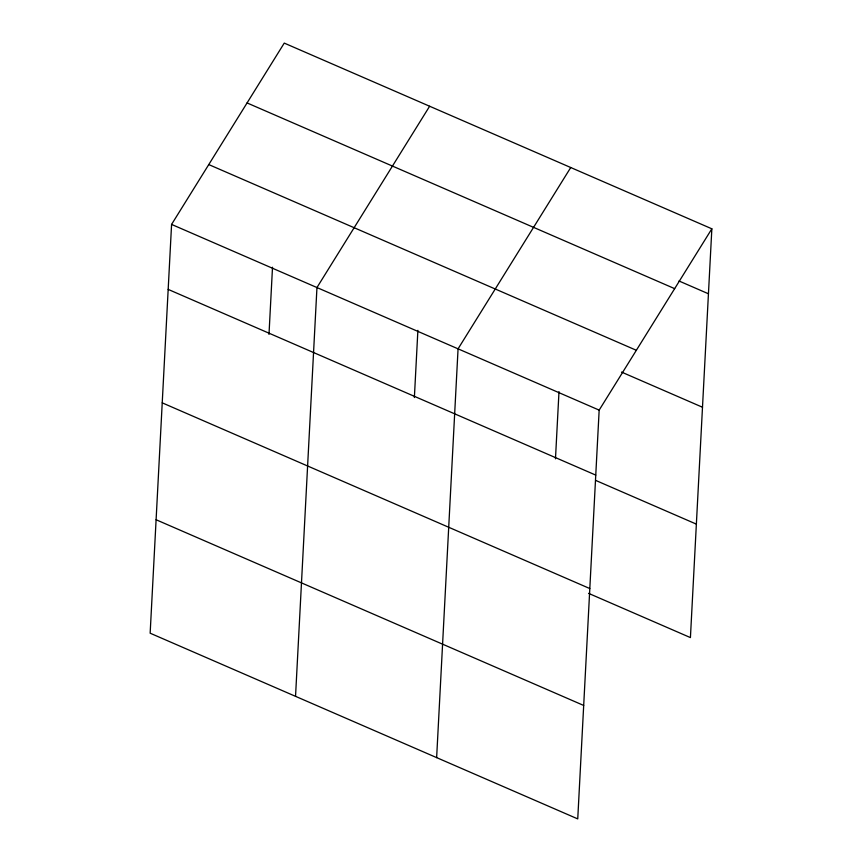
<?xml version="1.0" encoding="UTF-8"?>
<svg xmlns="http://www.w3.org/2000/svg" width="862" height="862" viewBox="0 0 862 862"><rect width="100%" height="100%" fill="white"/><g stroke="black" fill="none" stroke-linecap="round" stroke-linejoin="round"><path stroke-width="1.29" d="M171.581 224.411L150.15 633.193L577.745 818.9L599.165 410.118L711.85 228.807L284.255 43.1L171.581 224.411L599.165 410.118M268.987 334.402L272.511 267.22M295.537 696.334L316.957 287.552L429.632 106.241M414.374 397.533L417.887 330.351M436.635 757.623L458.067 348.841L570.741 167.519M555.473 458.821L558.996 391.639M711.85 228.807L690.419 637.589L588.584 593.358M678.997 280.99L708.445 293.78M247.071 102.934L674.666 288.641M208.766 164.577L636.35 350.284M621.513 372.072L702.498 407.241M168.176 289.395L595.761 475.102M595.75 480.436L696.367 524.128M162.228 402.845L589.813 588.552M156.097 519.743L583.693 705.45"/></g></svg>
